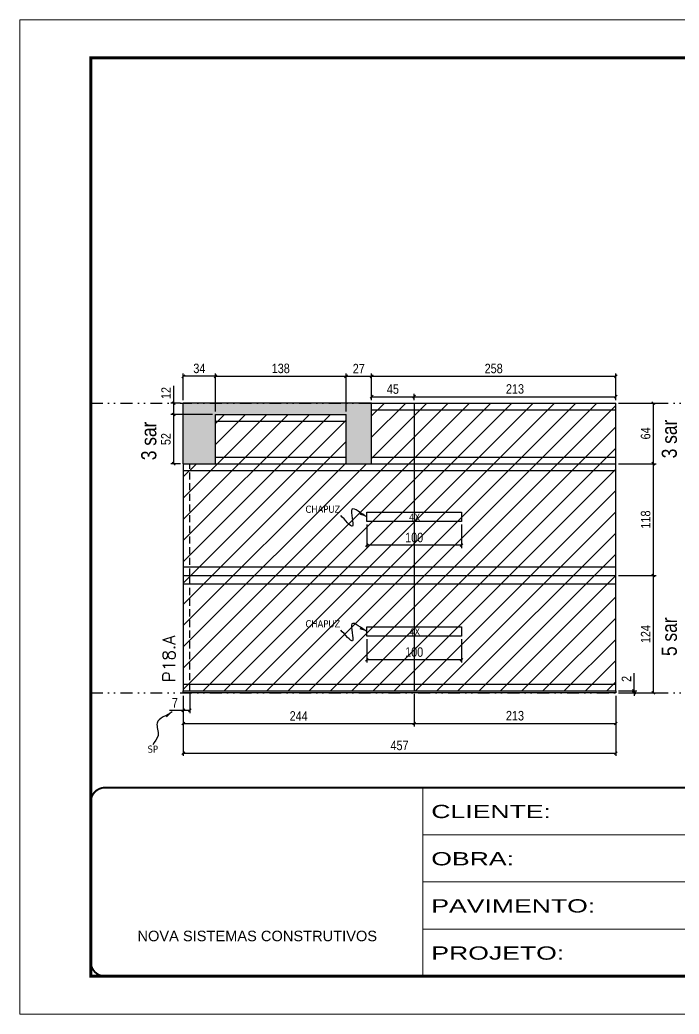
# Model space of a CAD drawing. Extents: x 14400 to 27878, y -21631 to 6985.
# Drawn here: x 17597 to 18294, y -2105 to -1055 of the extents above; entities that cross this region are included whole.
import ezdxf

# ---------------------------------------------------------------- set-up
doc = ezdxf.new("R2010")
doc.units = 0
for name, pattern in [('CONTINUO', [0]), ('DASHED', [0.75, 0.5, -0.25]), ('DIVIDE2', [0.625, 0.25, -0.125, 0, -0.125, 0, -0.125]), ('HIDDEN', [0.375, 0.25, -0.125])]:
    doc.linetypes.add(name, pattern=pattern)
for name, color, linetype in [('COTA', 241, 'Continuous'), ('NOMENCLATURA', 7, 'Continuous'), ('Nível', 160, 'Continuous'), ('Painéis', 200, 'Continuous'), ('Romaneio', 10, 'Continuous'), ('SARR_2.2x10', 60, 'Continuous'), ('SARR_2.2x7', 40, 'Continuous'), ('texto', 7, 'Continuous')]:
    doc.layers.add(name, color=color, linetype=linetype)
for name, color, linetype, lineweight in [('Folhas', 255, 'Continuous', 9), ('Hachura', 251, 'Continuous', 9), ('SARRAFO DE PRESSAO', 251, 'DASHED', 9), ('Texto Seção', 7, 'Continuous', 15)]:
    doc.layers.add(name, color=color, linetype=linetype, lineweight=lineweight)
doc.styles.add('ARIAL', font='arial.ttf')
doc.styles.add('ARIAL_NARROW', font='ARIALN.TTF', dxfattribs={"height": 0.2})
doc.styles.add('COTA TECNICA', font='techl___.ttf', dxfattribs={"height": 10})
doc.styles.add('COTA TECNICA-50', font='techl___.ttf', dxfattribs={"height": 10})
doc.styles.add('REGUA-120', font='ROMANS.shx', dxfattribs={"height": 15})
doc.styles.get("Standard").update_dxf_attribs({"font": 'arial.ttf'})
doc.styles.add('Tecnologia', font='')
doc.styles.get('Tecnologia').set_extended_font_data('Forgotten Futurist')
doc.dimstyles.new('COTA PAINEL-50', dxfattribs={"dimtxt": 10, "dimasz": 3, "dimexe": 3, "dimexo": 3, "dimgap": 3, "dimtad": 1, "dimdec": 1, "dimzin": 12, "dimdsep": 46, "dimtxsty": 'COTA TECNICA-50', "dimblk1": 'OBLIQUE', "dimblk2": 'OBLIQUE', "dimsah": 1, "dimcen": 0.9, "dimclrd": 4, "dimclre": 4, "dimclrt": 240, "dimadec": 1, "dimazin": 3, "dimtfac": 1, "dimtdec": 1, "dimtmove": 0, "dimatfit": 3, "dimfxl": 1, "dimtolj": 1, "dimtzin": 12, "dimarcsym": 0})
doc.dimstyles.new('PAINEL', dxfattribs={"dimtxt": 10, "dimasz": 3, "dimexe": 3, "dimexo": 3, "dimgap": 3, "dimtad": 1, "dimdec": 1, "dimzin": 12, "dimdsep": 46, "dimtxsty": 'COTA TECNICA', "dimblk1": 'OBLIQUE', "dimblk2": 'OBLIQUE', "dimsah": 1, "dimcen": 0.9, "dimclrd": 4, "dimclre": 4, "dimclrt": 240, "dimadec": 1, "dimazin": 3, "dimtfac": 1, "dimtdec": 1, "dimtmove": 0, "dimatfit": 3, "dimfxl": 1, "dimtolj": 1, "dimtzin": 12, "dimarcsym": 0})
doc.dimstyles.get("Standard").update_dxf_attribs({"dimtxt": 0.18, "dimasz": 0.18, "dimexe": 0.18, "dimexo": 0.0625, "dimgap": 0.09, "dimtad": 0, "dimtih": 1, "dimtoh": 1, "dimdec": 4, "dimzin": 0, "dimdsep": 46, "dimtxsty": 'Standard', "dimcen": 0.09, "dimadec": 0, "dimazin": 0, "dimtfac": 1, "dimtdec": 4, "dimtofl": 0, "dimtmove": 0, "dimatfit": 3, "dimfxl": 1, "dimtolj": 1, "dimtzin": 0, "dimarcsym": 0})

# ---------------------------------------------------------------- blocks, each defined once
blk = doc.blocks.new('9999999999')
at = {"color": 30, "linetype": 'CONTINUO'}
for p, q in [((98564.6, 34230.2), (98564.6, 34429.4)), ((98564.6, 34379.6), (99584, 34379.6)), ((98564.6, 34329.8), (99488, 34329.8)), ((98564.6, 34280), (99488, 34280))]:
    blk.add_line(p, q, dxfattribs=at)
at = {"color": 30, "linetype": 'CONTINUO', "const_width": 2}
blk.add_lwpolyline([(99584, 34230.2), (99584, 34414.4, 0.414214), (99569, 34429.4), (98229, 34429.4, 0.414214), (98214, 34414.4), (98214, 34245.2, 0.414214), (98229, 34230.2), (99584, 34230.2)], format="xyb", dxfattribs=at)
at = {"layer": 'Folhas'}
blk.add_lwpolyline([(98139, 34190.2), (99624, 34190.2), (99624, 35240.2), (98139, 35240.2)], close=True, dxfattribs=at)
at = {"layer": 'Folhas', "color": 30, "const_width": 3}
blk.add_lwpolyline([(98214, 34230.2), (99584, 34230.2), (99584, 35200.2), (98214, 35200.2)], close=True, dxfattribs=at)
at = {"color": 7, "linetype": 'Continuous', "ltscale": 5, "style": 'ARIAL'}
blk.add_text('NOVA SISTEMAS CONSTRUTIVOS', height=11.059, dxfattribs=at).set_placement((98263.2, 34267.2))
at = {"layer": 'Folhas', "color": 7, "style": 'Tecnologia', "width": 1.5}
for s, p in [('CLIENTE:', (98573.7, 34397.2)), ('OBRA:', (98573.7, 34347.3)), ('PAVIMENTO:', (98573.7, 34297.5)), ('PROJETO:', (98573.7, 34247.7))]:
    blk.add_text(s, height=14, dxfattribs=at).set_placement(p)
blk = doc.blocks.new('_Oblique')
at = {"color": 0, "linetype": 'ByBlock', "lineweight": -2}
blk.add_line((-0.5, -0.5), (0.5, 0.5), dxfattribs=at)
blk = doc.blocks.new('*D1825')
at = {"layer": 'COTA', "color": 4, "lineweight": -2, "transparency": 16777216}
for p, q in [((17769.6, -1769), (17769.6, -1787.5)), ((17776.6, -1767), (17776.6, -1787.5)), ((17769.6, -1784.5), (17754.9, -1784.5)), ((17776.6, -1784.5), (17769.6, -1784.5))]:
    blk.add_line(p, q, dxfattribs=at)
at = {"layer": 'Defpoints', "color": 0, "transparency": 16777216}
for p in [(17769.6, -1766), (17776.6, -1764), (17769.6, -1784.5)]:
    blk.add_point(p, dxfattribs=at)
at = {"layer": 'COTA', "color": 4, "lineweight": -2, "transparency": 16777216, "xscale": 3, "yscale": 3, "zscale": 3, "rotation": 180}
blk.add_blockref('_Oblique', (17769.6, -1784.5), dxfattribs=at)
at = {"layer": 'COTA', "color": 4, "lineweight": -2, "transparency": 16777216, "xscale": 3, "yscale": 3, "zscale": 3}
blk.add_blockref('_Oblique', (17776.6, -1784.5), dxfattribs=at)
at = {"layer": 'COTA', "color": 240, "transparency": 16777216, "insert": (17760.8, -1776.5), "char_height": 10, "attachment_point": 5, "style": 'COTA TECNICA-50'}
blk.add_mtext('\\A1;7', dxfattribs=at)
blk = doc.blocks.new('*D1826')
at = {"layer": 'Defpoints', "color": 0, "linetype": 'ByBlock', "transparency": 16777216}
for p in [(18226.6, -1642), (18266.3, -1642), (18226.6, -1766)]:
    blk.add_point(p, dxfattribs=at)
at = {"layer": 'Romaneio', "color": 4, "linetype": 'ByBlock', "lineweight": -2, "transparency": 16777216}
for p, q in [((18229.6, -1642), (18269.3, -1642)), ((18266.3, -1766), (18266.3, -1642)), ((18229.6, -1766), (18269.3, -1766))]:
    blk.add_line(p, q, dxfattribs=at)
at = {"layer": 'Romaneio', "color": 4, "linetype": 'ByBlock', "lineweight": -2, "transparency": 16777216, "xscale": 3, "yscale": 3, "zscale": 3}
for p, rotation in [((18266.3, -1642), 90), ((18266.3, -1766), 270)]:
    blk.add_blockref('_Oblique', p, dxfattribs=dict(at, rotation=rotation))
at = {"layer": 'Romaneio', "color": 240, "linetype": 'ByBlock', "transparency": 16777216, "insert": (18258.2, -1704), "char_height": 10, "attachment_point": 5, "rotation": 90, "style": 'COTA TECNICA'}
blk.add_mtext('\\A1;124', dxfattribs=at)
blk = doc.blocks.new('*D1827')
at = {"layer": 'COTA', "color": 4, "lineweight": -2, "transparency": 16777216}
for p, q in [((18245.9, -1764), (18245.9, -1745.2)), ((18229.6, -1764), (18248.9, -1764)), ((18229.6, -1766), (18248.9, -1766)), ((18245.9, -1766), (18245.9, -1764)), ((18245.9, -1766), (18245.9, -1769))]:
    blk.add_line(p, q, dxfattribs=at)
at = {"layer": 'Defpoints', "color": 0, "transparency": 16777216}
for p in [(18226.6, -1764), (18226.6, -1766), (18245.9, -1766)]:
    blk.add_point(p, dxfattribs=at)
at = {"layer": 'COTA', "color": 4, "lineweight": -2, "transparency": 16777216, "xscale": 3, "yscale": 3, "zscale": 3}
for p, rotation in [((18245.9, -1764), 270), ((18245.9, -1766), 90)]:
    blk.add_blockref('_Oblique', p, dxfattribs=dict(at, rotation=rotation))
at = {"layer": 'COTA', "color": 240, "transparency": 16777216, "insert": (18237.9, -1751.3), "char_height": 10, "attachment_point": 5, "rotation": 90, "style": 'COTA TECNICA-50'}
blk.add_mtext('\\A1;2', dxfattribs=at)
blk = doc.blocks.new('*D1828')
at = {"layer": 'COTA', "color": 4, "lineweight": -2, "transparency": 16777216}
for p, q in [((17769.6, -1769), (17769.6, -1801.4)), ((18013.6, -1767), (18013.6, -1801.4)), ((17769.6, -1798.4), (18013.6, -1798.4))]:
    blk.add_line(p, q, dxfattribs=at)
at = {"layer": 'Defpoints', "color": 0, "transparency": 16777216}
for p in [(17769.6, -1766), (18013.6, -1764), (18013.6, -1798.4)]:
    blk.add_point(p, dxfattribs=at)
at = {"layer": 'COTA', "color": 4, "lineweight": -2, "transparency": 16777216, "xscale": 3, "yscale": 3, "zscale": 3, "rotation": 180}
blk.add_blockref('_Oblique', (17769.6, -1798.4), dxfattribs=at)
at = {"layer": 'COTA', "color": 4, "lineweight": -2, "transparency": 16777216, "xscale": 3, "yscale": 3, "zscale": 3}
blk.add_blockref('_Oblique', (18013.6, -1798.4), dxfattribs=at)
at = {"layer": 'COTA', "color": 240, "transparency": 16777216, "insert": (17891.6, -1790.4), "char_height": 10, "attachment_point": 5, "style": 'COTA TECNICA-50'}
blk.add_mtext('\\A1;244', dxfattribs=at)
blk = doc.blocks.new('*D1829')
at = {"layer": 'COTA', "color": 4, "lineweight": -2, "transparency": 16777216}
for p, q in [((18013.6, -1767), (18013.6, -1801.4)), ((18226.6, -1769), (18226.6, -1801.4)), ((18013.6, -1798.4), (18226.6, -1798.4))]:
    blk.add_line(p, q, dxfattribs=at)
at = {"layer": 'Defpoints', "color": 0, "transparency": 16777216}
for p in [(18013.6, -1764), (18226.6, -1766), (18226.6, -1798.4)]:
    blk.add_point(p, dxfattribs=at)
at = {"layer": 'COTA', "color": 4, "lineweight": -2, "transparency": 16777216, "xscale": 3, "yscale": 3, "zscale": 3, "rotation": 180}
blk.add_blockref('_Oblique', (18013.6, -1798.4), dxfattribs=at)
at = {"layer": 'COTA', "color": 4, "lineweight": -2, "transparency": 16777216, "xscale": 3, "yscale": 3, "zscale": 3}
blk.add_blockref('_Oblique', (18226.6, -1798.4), dxfattribs=at)
at = {"layer": 'COTA', "color": 240, "transparency": 16777216, "insert": (18120.1, -1790.2), "char_height": 10, "attachment_point": 5, "style": 'COTA TECNICA-50'}
blk.add_mtext('\\A1;213', dxfattribs=at)
blk = doc.blocks.new('*D1830')
at = {"layer": 'COTA', "color": 4, "linetype": 'ByBlock', "lineweight": -2, "transparency": 16777216}
for p, q in [((17963.6, -1709.2), (17963.6, -1734.1)), ((18063.6, -1709.2), (18063.6, -1734.1)), ((18063.6, -1731.1), (17963.6, -1731.1))]:
    blk.add_line(p, q, dxfattribs=at)
at = {"layer": 'Defpoints', "color": 0, "linetype": 'ByBlock', "transparency": 16777216}
for p in [(17963.6, -1706.2), (18063.6, -1706.2), (17963.6, -1731.1)]:
    blk.add_point(p, dxfattribs=at)
at = {"layer": 'COTA', "color": 4, "linetype": 'ByBlock', "lineweight": -2, "transparency": 16777216, "xscale": 3, "yscale": 3, "zscale": 3, "rotation": 180}
blk.add_blockref('_Oblique', (17963.6, -1731.1), dxfattribs=at)
at = {"layer": 'COTA', "color": 4, "linetype": 'ByBlock', "lineweight": -2, "transparency": 16777216, "xscale": 3, "yscale": 3, "zscale": 3}
blk.add_blockref('_Oblique', (18063.6, -1731.1), dxfattribs=at)
at = {"layer": 'COTA', "color": 240, "linetype": 'ByBlock', "transparency": 16777216, "insert": (18013.6, -1723), "char_height": 10, "attachment_point": 5, "style": 'COTA TECNICA'}
blk.add_mtext('\\A1;100', dxfattribs=at)
blk = doc.blocks.new('*D1837')
at = {"layer": 'COTA', "color": 4, "lineweight": -2, "transparency": 16777216}
for p, q in [((18229.6, -1460), (18269.3, -1460)), ((18266.3, -1524), (18266.3, -1460)), ((18229.6, -1524), (18269.3, -1524))]:
    blk.add_line(p, q, dxfattribs=at)
at = {"layer": 'Defpoints', "color": 0, "transparency": 16777216}
for p in [(18226.6, -1460), (18266.3, -1460), (18226.6, -1524)]:
    blk.add_point(p, dxfattribs=at)
at = {"layer": 'COTA', "color": 4, "lineweight": -2, "transparency": 16777216, "xscale": 3, "yscale": 3, "zscale": 3}
for p, rotation in [((18266.3, -1460), 90), ((18266.3, -1524), 270)]:
    blk.add_blockref('_Oblique', p, dxfattribs=dict(at, rotation=rotation))
at = {"layer": 'COTA', "color": 240, "transparency": 16777216, "insert": (18258.2, -1492), "char_height": 10, "attachment_point": 5, "rotation": 90, "style": 'COTA TECNICA'}
blk.add_mtext('\\A1;64', dxfattribs=at)
blk = doc.blocks.new('*D1838')
at = {"layer": 'COTA', "color": 4, "lineweight": -2, "transparency": 16777216}
for p, q in [((17769.6, -1457), (17769.6, -1428.7)), ((17803.6, -1431.7), (17769.6, -1431.7)), ((17803.6, -1469), (17803.6, -1428.7))]:
    blk.add_line(p, q, dxfattribs=at)
at = {"layer": 'Defpoints', "color": 0, "transparency": 16777216}
for p in [(17769.6, -1431.7), (17769.6, -1460), (17803.6, -1472)]:
    blk.add_point(p, dxfattribs=at)
at = {"layer": 'COTA', "color": 4, "lineweight": -2, "transparency": 16777216, "xscale": 3, "yscale": 3, "zscale": 3, "rotation": 180}
blk.add_blockref('_Oblique', (17769.6, -1431.7), dxfattribs=at)
at = {"layer": 'COTA', "color": 4, "lineweight": -2, "transparency": 16777216, "xscale": 3, "yscale": 3, "zscale": 3}
blk.add_blockref('_Oblique', (17803.6, -1431.7), dxfattribs=at)
at = {"layer": 'COTA', "color": 240, "transparency": 16777216, "insert": (17786.6, -1423.4), "char_height": 10, "attachment_point": 5, "style": 'COTA TECNICA'}
blk.add_mtext('\\A1;34', dxfattribs=at)
blk = doc.blocks.new('*D1839')
at = {"layer": 'COTA', "color": 4, "lineweight": -2, "transparency": 16777216}
for p, q in [((17803.6, -1469), (17803.6, -1428.7)), ((17803.6, -1431.7), (17941.6, -1431.7)), ((17941.6, -1469), (17941.6, -1428.7))]:
    blk.add_line(p, q, dxfattribs=at)
at = {"layer": 'Defpoints', "color": 0, "transparency": 16777216}
for p in [(17941.6, -1431.7), (17803.6, -1472), (17941.6, -1472)]:
    blk.add_point(p, dxfattribs=at)
at = {"layer": 'COTA', "color": 4, "lineweight": -2, "transparency": 16777216, "xscale": 3, "yscale": 3, "zscale": 3, "rotation": 180}
blk.add_blockref('_Oblique', (17803.6, -1431.7), dxfattribs=at)
at = {"layer": 'COTA', "color": 4, "lineweight": -2, "transparency": 16777216, "xscale": 3, "yscale": 3, "zscale": 3}
blk.add_blockref('_Oblique', (17941.6, -1431.7), dxfattribs=at)
at = {"layer": 'COTA', "color": 240, "transparency": 16777216, "insert": (17872.6, -1423.4), "char_height": 10, "attachment_point": 5, "style": 'COTA TECNICA'}
blk.add_mtext('\\A1;138', dxfattribs=at)
blk = doc.blocks.new('*D1840')
at = {"layer": 'COTA', "color": 4, "lineweight": -2, "transparency": 16777216}
for p, q in [((17941.6, -1469), (17941.6, -1428.7)), ((17941.6, -1431.7), (17968.6, -1431.7)), ((17968.6, -1457), (17968.6, -1428.7))]:
    blk.add_line(p, q, dxfattribs=at)
at = {"layer": 'Defpoints', "color": 0, "transparency": 16777216}
for p in [(17968.6, -1431.7), (17968.6, -1460), (17941.6, -1472)]:
    blk.add_point(p, dxfattribs=at)
at = {"layer": 'COTA', "color": 4, "lineweight": -2, "transparency": 16777216, "xscale": 3, "yscale": 3, "zscale": 3, "rotation": 180}
blk.add_blockref('_Oblique', (17941.6, -1431.7), dxfattribs=at)
at = {"layer": 'COTA', "color": 4, "lineweight": -2, "transparency": 16777216, "xscale": 3, "yscale": 3, "zscale": 3}
blk.add_blockref('_Oblique', (17968.6, -1431.7), dxfattribs=at)
at = {"layer": 'COTA', "color": 240, "transparency": 16777216, "insert": (17955.1, -1423.6), "char_height": 10, "attachment_point": 5, "style": 'COTA TECNICA'}
blk.add_mtext('\\A1;27', dxfattribs=at)
blk = doc.blocks.new('*D1841')
at = {"layer": 'COTA', "color": 4, "lineweight": -2, "transparency": 16777216}
for p, q in [((17800.6, -1472), (17756.5, -1472)), ((17759.5, -1524), (17759.5, -1472)), ((17766.6, -1524), (17756.5, -1524))]:
    blk.add_line(p, q, dxfattribs=at)
at = {"layer": 'Defpoints', "color": 0, "transparency": 16777216}
for p in [(17759.5, -1472), (17803.6, -1472), (17769.6, -1524)]:
    blk.add_point(p, dxfattribs=at)
at = {"layer": 'COTA', "color": 4, "lineweight": -2, "transparency": 16777216, "xscale": 3, "yscale": 3, "zscale": 3}
for p, rotation in [((17759.5, -1472), 90), ((17759.5, -1524), 270)]:
    blk.add_blockref('_Oblique', p, dxfattribs=dict(at, rotation=rotation))
at = {"layer": 'COTA', "color": 240, "transparency": 16777216, "insert": (17751.3, -1498), "char_height": 10, "attachment_point": 5, "rotation": 90, "style": 'COTA TECNICA'}
blk.add_mtext('\\A1;52', dxfattribs=at)
blk = doc.blocks.new('*D1842')
at = {"layer": 'COTA', "color": 4, "lineweight": -2, "transparency": 16777216}
for p, q in [((17759.5, -1460), (17759.5, -1441.7)), ((17766.6, -1460), (17756.5, -1460)), ((17759.5, -1472), (17759.5, -1460)), ((17800.6, -1472), (17756.5, -1472))]:
    blk.add_line(p, q, dxfattribs=at)
at = {"layer": 'Defpoints', "color": 0, "transparency": 16777216}
for p in [(17759.5, -1460), (17769.6, -1460), (17803.6, -1472)]:
    blk.add_point(p, dxfattribs=at)
at = {"layer": 'COTA', "color": 4, "lineweight": -2, "transparency": 16777216, "xscale": 3, "yscale": 3, "zscale": 3}
for p, rotation in [((17759.5, -1460), 90), ((17759.5, -1472), 270)]:
    blk.add_blockref('_Oblique', p, dxfattribs=dict(at, rotation=rotation))
at = {"layer": 'COTA', "color": 240, "transparency": 16777216, "insert": (17751.4, -1449.4), "char_height": 10, "attachment_point": 5, "rotation": 90, "style": 'COTA TECNICA'}
blk.add_mtext('\\A1;12', dxfattribs=at)
blk = doc.blocks.new('*D1843')
at = {"layer": 'COTA', "color": 4, "lineweight": -2, "transparency": 16777216}
for p, q in [((17968.6, -1457), (17968.6, -1428.7)), ((17968.6, -1431.7), (18226.6, -1431.7)), ((18226.6, -1457), (18226.6, -1428.7))]:
    blk.add_line(p, q, dxfattribs=at)
at = {"layer": 'Defpoints', "color": 0, "transparency": 16777216}
for p in [(18226.6, -1431.7), (17968.6, -1460), (18226.6, -1460)]:
    blk.add_point(p, dxfattribs=at)
at = {"layer": 'COTA', "color": 4, "lineweight": -2, "transparency": 16777216, "xscale": 3, "yscale": 3, "zscale": 3, "rotation": 180}
blk.add_blockref('_Oblique', (17968.6, -1431.7), dxfattribs=at)
at = {"layer": 'COTA', "color": 4, "lineweight": -2, "transparency": 16777216, "xscale": 3, "yscale": 3, "zscale": 3}
blk.add_blockref('_Oblique', (18226.6, -1431.7), dxfattribs=at)
at = {"layer": 'COTA', "color": 240, "transparency": 16777216, "insert": (18097.6, -1423.5), "char_height": 10, "attachment_point": 5, "style": 'COTA TECNICA'}
blk.add_mtext('\\A1;258', dxfattribs=at)
blk = doc.blocks.new('*D1859')
at = {"layer": 'COTA', "color": 4, "lineweight": -2, "transparency": 16777216}
for p, q in [((18229.6, -1524), (18269.3, -1524)), ((18266.3, -1642), (18266.3, -1524)), ((18229.6, -1642), (18269.3, -1642))]:
    blk.add_line(p, q, dxfattribs=at)
at = {"layer": 'Defpoints', "color": 0, "transparency": 16777216}
for p in [(18226.6, -1524), (18266.3, -1524), (18226.6, -1642)]:
    blk.add_point(p, dxfattribs=at)
at = {"layer": 'COTA', "color": 4, "lineweight": -2, "transparency": 16777216, "xscale": 3, "yscale": 3, "zscale": 3}
for p, rotation in [((18266.3, -1524), 90), ((18266.3, -1642), 270)]:
    blk.add_blockref('_Oblique', p, dxfattribs=dict(at, rotation=rotation))
at = {"layer": 'COTA', "color": 240, "transparency": 16777216, "insert": (18258.2, -1583), "char_height": 10, "attachment_point": 5, "rotation": 90, "style": 'COTA TECNICA'}
blk.add_mtext('\\A1;118', dxfattribs=at)
blk = doc.blocks.new('*D1871')
at = {"layer": 'COTA', "color": 4, "linetype": 'ByBlock', "lineweight": -2, "transparency": 16777216}
for p, q in [((17963.6, -1588.2), (17963.6, -1613.1)), ((18063.6, -1588.2), (18063.6, -1613.1)), ((18063.6, -1610.1), (17963.6, -1610.1))]:
    blk.add_line(p, q, dxfattribs=at)
at = {"layer": 'Defpoints', "color": 0, "linetype": 'ByBlock', "transparency": 16777216}
for p in [(17963.6, -1585.2), (18063.6, -1585.2), (17963.6, -1610.1)]:
    blk.add_point(p, dxfattribs=at)
at = {"layer": 'COTA', "color": 4, "linetype": 'ByBlock', "lineweight": -2, "transparency": 16777216, "xscale": 3, "yscale": 3, "zscale": 3, "rotation": 180}
blk.add_blockref('_Oblique', (17963.6, -1610.1), dxfattribs=at)
at = {"layer": 'COTA', "color": 4, "linetype": 'ByBlock', "lineweight": -2, "transparency": 16777216, "xscale": 3, "yscale": 3, "zscale": 3}
blk.add_blockref('_Oblique', (18063.6, -1610.1), dxfattribs=at)
at = {"layer": 'COTA', "color": 240, "linetype": 'ByBlock', "transparency": 16777216, "insert": (18013.6, -1602), "char_height": 10, "attachment_point": 5, "style": 'COTA TECNICA'}
blk.add_mtext('\\A1;100', dxfattribs=at)
blk = doc.blocks.new('*D2843')
at = {"layer": 'COTA', "color": 4, "lineweight": -2, "transparency": 16777216}
for p, q in [((17769.6, -1769), (17769.6, -1832.7)), ((18226.6, -1769), (18226.6, -1832.7)), ((17769.6, -1829.7), (18226.6, -1829.7))]:
    blk.add_line(p, q, dxfattribs=at)
at = {"layer": 'Defpoints', "color": 0, "transparency": 16777216}
for p in [(17769.6, -1766), (18226.6, -1766), (18226.6, -1829.7)]:
    blk.add_point(p, dxfattribs=at)
at = {"layer": 'COTA', "color": 4, "lineweight": -2, "transparency": 16777216, "xscale": 3, "yscale": 3, "zscale": 3, "rotation": 180}
blk.add_blockref('_Oblique', (17769.6, -1829.7), dxfattribs=at)
at = {"layer": 'COTA', "color": 4, "lineweight": -2, "transparency": 16777216, "xscale": 3, "yscale": 3, "zscale": 3}
blk.add_blockref('_Oblique', (18226.6, -1829.7), dxfattribs=at)
at = {"layer": 'COTA', "color": 240, "transparency": 16777216, "insert": (17998.1, -1821.6), "char_height": 10, "attachment_point": 5, "style": 'COTA TECNICA'}
blk.add_mtext('\\A1;457', dxfattribs=at)
blk = doc.blocks.new('*D2845')
at = {"layer": 'COTA', "color": 4, "lineweight": -2, "transparency": 16777216}
for p, q in [((17968.6, -1457), (17968.6, -1450.3)), ((17968.6, -1453.3), (18013.6, -1453.3)), ((18013.6, -1457), (18013.6, -1450.3))]:
    blk.add_line(p, q, dxfattribs=at)
at = {"layer": 'Defpoints', "color": 0, "transparency": 16777216}
for p in [(18013.6, -1453.3), (17968.6, -1460), (18013.6, -1460)]:
    blk.add_point(p, dxfattribs=at)
at = {"layer": 'COTA', "color": 4, "lineweight": -2, "transparency": 16777216, "xscale": 3, "yscale": 3, "zscale": 3, "rotation": 180}
blk.add_blockref('_Oblique', (17968.6, -1453.3), dxfattribs=at)
at = {"layer": 'COTA', "color": 4, "lineweight": -2, "transparency": 16777216, "xscale": 3, "yscale": 3, "zscale": 3}
blk.add_blockref('_Oblique', (18013.6, -1453.3), dxfattribs=at)
at = {"layer": 'COTA', "color": 240, "transparency": 16777216, "insert": (17991.1, -1445.2), "char_height": 10, "attachment_point": 5, "style": 'COTA TECNICA'}
blk.add_mtext('\\A1;45', dxfattribs=at)
blk = doc.blocks.new('*D2846')
at = {"layer": 'COTA', "color": 4, "lineweight": -2, "transparency": 16777216}
for p, q in [((18013.6, -1457), (18013.6, -1450.3)), ((18013.6, -1453.3), (18226.6, -1453.3)), ((18226.6, -1457), (18226.6, -1450.3))]:
    blk.add_line(p, q, dxfattribs=at)
at = {"layer": 'Defpoints', "color": 0, "transparency": 16777216}
for p in [(18226.6, -1453.3), (18013.6, -1460), (18226.6, -1460)]:
    blk.add_point(p, dxfattribs=at)
at = {"layer": 'COTA', "color": 4, "lineweight": -2, "transparency": 16777216, "xscale": 3, "yscale": 3, "zscale": 3, "rotation": 180}
blk.add_blockref('_Oblique', (18013.6, -1453.3), dxfattribs=at)
at = {"layer": 'COTA', "color": 4, "lineweight": -2, "transparency": 16777216, "xscale": 3, "yscale": 3, "zscale": 3}
blk.add_blockref('_Oblique', (18226.6, -1453.3), dxfattribs=at)
at = {"layer": 'COTA', "color": 240, "transparency": 16777216, "insert": (18120.1, -1445.1), "char_height": 10, "attachment_point": 5, "style": 'COTA TECNICA'}
blk.add_mtext('\\A1;213', dxfattribs=at)

msp = doc.modelspace()

# ---------------------------------------------------------------- hatches: boundary and pattern name
at = {"layer": 'COTA'}
h = msp.add_hatch(dxfattribs=at)
h.set_pattern_fill('AR-CONC', color=256, scale=0.03)
h.set_pattern_definition([(50, (-1585, -55), (5.4655401, -0.4781726), [0.5715, -6.2865]), (355, (-1585, -55), (-1.0573026, 5.7317054), [0.4572, -5.0292175]), (100.451445, (-1584.5445, -55.04), (4.4082374, 5.2535326), [0.4857003, -5.3427073]), (46.1842, (-1585, -53.476), (8.1323712, -1.2612698), [0.85725, -9.42975]), (96.635558, (-1584.322, -53.581), (7.122124, 7.4227837), [0.7285507, -8.0140682]), (351.18415, (-1585, -53.476), (7.122124, 7.4227837), [0.685799, -7.543792]), (21, (-1584.238, -53.857), (4.5484317, -3.0679559), [0.5715, -6.2865]), (326, (-1584.238, -53.857), (1.8540609, 5.525639), [0.4572, -5.0292]), (71.451445, (-1583.859, -54.1127), (6.4024926, 2.457683), [0.4857003, -5.3426981]), (37.5, (-1585, -55), (0.0926581, 2.53665117), [0, -4.96824, 0, -5.1054, 0, -5.04825]), (7.5, (-1585, -55), (2.00458988, 3.00541724), [0, -2.91084, 0, -4.85394, 0, -1.92405]), (327.5, (-1586.6993, -55), (4.06771786, -0.17186232), [0, -1.905, 0, -5.9436, 0, -7.8867]), (317.5, (-1587.4613, -55), (4.44387544, 0.7627947), [0, -2.4765, 0, -3.94716, 0, -5.6007])])
h.paths.add_polyline_path([(17968.645, -1460.015), (17769.645, -1460.015), (17769.645, -1524.015), (17803.645, -1524.015), (17803.645, -1472.015), (17941.645, -1472.015), (17941.645, -1524.015), (17968.645, -1524.015)])
at = {"layer": 'Hachura'}
h = msp.add_hatch(dxfattribs=at)
h.set_pattern_fill('ANSI31', color=256, scale=5)
h.paths.add_polyline_path([(17941.645, -1472.015), (17803.645, -1472.015), (17803.645, -1524.015), (17941.645, -1524.015)])
h.paths.add_polyline_path([(18013.645, -1524.015), (17769.645, -1524.015), (17769.645, -1642.015), (18013.645, -1642.015)])
h.paths.add_polyline_path([(18013.645, -1460.015), (17968.645, -1460.015), (17968.645, -1524.015), (18013.645, -1524.015)])
h.paths.add_polyline_path([(18226.645, -1460.015), (18013.645, -1460.015), (18013.645, -1524.015), (18226.645, -1524.015)])
h.paths.add_polyline_path([(18226.645, -1524.015), (18013.645, -1524.015), (18013.645, -1642.015), (18226.645, -1642.015)])
h.paths.add_polyline_path([(18226.645, -1642.015), (18013.645, -1642.015), (18013.645, -1764.015), (18226.645, -1764.015)])
h.paths.add_polyline_path([(18013.645, -1642.015), (17769.645, -1642.015), (17769.645, -1764.015), (18013.645, -1764.015)])
h.paths.add_polyline_path([(18643.986, -1642.015), (18407.986, -1642.015), (18407.986, -1764.015), (18643.986, -1764.015)])
h.paths.add_polyline_path([(18643.986, -1524.015), (18407.986, -1524.015), (18407.986, -1642.015), (18643.986, -1642.015)])
h.paths.add_polyline_path([(18570.986, -1474.015), (18407.986, -1474.015), (18407.986, -1524.015), (18570.986, -1524.015)])
h.paths.add_polyline_path([(18643.986, -1474.015), (18597.986, -1474.015), (18597.986, -1524.015), (18643.986, -1524.015)])
h.paths.add_polyline_path([(18853.986, -1474.015), (18643.986, -1474.015), (18643.986, -1524.015), (18853.986, -1524.015)])
h.paths.add_polyline_path([(18887.986, -1524.015), (18643.986, -1524.015), (18643.986, -1642.015), (18887.986, -1642.015)])
h.paths.add_polyline_path([(18887.986, -1642.015), (18643.986, -1642.015), (18643.986, -1764.015), (18887.986, -1764.015)])

# ---------------------------------------------------------------- linework, layer by layer
at = {"layer": 'COTA'}
for p in [(17769.645, -1524.015), (17968.645, -1460.015)]:
    msp.add_line(p, (17769.645, -1460.015), dxfattribs=at)
at = {"layer": 'Nível', "color": 4, "linetype": 'DIVIDE2', "ltscale": 50}
for p, q in [((17671.967, -1460.015), (19041.967, -1460.015)), ((17671.967, -1766.015), (19041.967, -1766.015))]:
    msp.add_line(p, q, dxfattribs=at)
at = {"layer": 'Painéis'}
for p, q in [((17968.645, -1460.015), (18226.645, -1460.015)), ((17968.645, -1524.015), (17968.645, -1460.015)), ((18013.645, -1460.015), (18013.645, -1764.015)), ((18226.645, -1764.015), (18226.645, -1460.015)), ((17803.645, -1524.015), (17803.645, -1472.015)), ((17803.645, -1472.015), (17941.645, -1472.015)), ((17941.645, -1524.015), (17941.645, -1472.015)), ((17769.645, -1524.015), (18226.645, -1524.015)), ((17769.645, -1524.015), (17769.645, -1764.015)), ((17769.645, -1642.015), (18226.645, -1642.015))]:
    msp.add_line(p, q, dxfattribs=at)
msp.add_lwpolyline([(18226.645, -1766.015), (17769.645, -1766.015), (17769.645, -1764.015), (18226.645, -1764.015)], close=True, dxfattribs=at)
at = {"layer": 'SARR_2.2x10'}
for points in [[(17963.645, -1575.172), (18063.645, -1575.172), (18063.645, -1585.172), (17963.645, -1585.172)], [(17963.645, -1696.172), (18063.645, -1696.172), (18063.645, -1706.172), (17963.645, -1706.172)]]:
    msp.add_lwpolyline(points, close=True, dxfattribs=at)
at = {"layer": 'SARR_2.2x7'}
for p, q in [((17968.645, -1467.015), (18226.645, -1467.015)), ((17803.645, -1479.015), (17941.645, -1479.015)), ((17803.645, -1517.015), (17941.645, -1517.015)), ((17968.645, -1517.015), (18226.645, -1517.015)), ((17769.645, -1531.015), (18226.645, -1531.015)), ((17769.645, -1633.015), (18013.645, -1633.015)), ((18013.645, -1633.015), (18226.645, -1633.015)), ((17769.645, -1651.015), (18013.645, -1651.015)), ((18013.645, -1651.015), (18226.645, -1651.015)), ((17769.645, -1757.015), (18013.645, -1757.015)), ((18013.645, -1757.015), (18226.645, -1757.015))]:
    msp.add_line(p, q, dxfattribs=at)
at = {"layer": 'SARR_2.2x7', "linetype": 'HIDDEN', "ltscale": 30}
for p, q in [((17776.645, -1642.015), (17776.645, -1524.015)), ((17776.645, -1764.015), (17776.645, -1642.015))]:
    msp.add_line(p, q, dxfattribs=at)

# ---------------------------------------------------------------- block references
at = {"layer": 'SARRAFO DE PRESSAO', "color": 6, "linetype": 'ByBlock'}
msp.add_blockref('9999999999', (-80542.011, -36295.504), dxfattribs=at)

# ---------------------------------------------------------------- texts
at = {"layer": 'NOMENCLATURA', "style": 'ARIAL_NARROW'}
for s, p in [('3 sar', (17741.158, -1520.316)), ('3 sar', (18291.162, -1518.316)), ('5 sar', (18291.162, -1727.135))]:
    msp.add_text(s, height=16, rotation=90, dxfattribs=at).set_placement(p)
at = {"layer": 'texto', "color": 0, "char_height": 7.5, "attachment_point": 5}
for s, insert in [('{\\fTahoma|b0|i0|c0|p34;\\C4;CHAPUZ}', (17917.095, -1572.157)), ('{\\fTahoma|b0|i0|c0|p34;\\C4;4X}', (18014.037, -1580.465)), ('{\\fTahoma|b0|i0|c0|p34;\\C4;CHAPUZ}', (17917.095, -1693.157)), ('{\\fTahoma|b0|i0|c0|p34;\\C4;4X}', (18014.037, -1701.465)), ('{\\fTahoma|b0|i0|c0|p34;\\C4;SP}', (17737.398, -1825.506))]:
    msp.add_mtext(s, dxfattribs=dict(at, insert=insert))
at = {"layer": 'Texto Seção', "insert": (17761.025, -1754.764), "char_height": 13, "width": 285.32988, "attachment_point": 7, "rotation": 90, "style": 'REGUA-120'}
msp.add_mtext('P18.A', dxfattribs=at)

# ---------------------------------------------------------------- dimensions: what is measured, and where the dimension line sits
at = {"layer": 'COTA'}
for base, p1, p2, dimstyle, picture, middle in [((17769.645, -1431.653), (17803.645, -1472.015), (17769.645, -1460.015), 'PAINEL', '*D1838', (17786.645, -1423.434)), ((17941.645, -1431.653), (17803.645, -1472.015), (17941.645, -1472.015), 'PAINEL', '*D1839', (17872.645, -1423.412)), ((17968.645, -1431.653), (17941.645, -1472.015), (17968.645, -1460.015), 'PAINEL', '*D1840', (17955.145, -1423.58)), ((18226.645, -1431.653), (17968.645, -1460.015), (18226.645, -1460.015), 'PAINEL', '*D1843', (18097.645, -1423.522)), ((18013.645, -1453.29), (17968.645, -1460.015), (18013.645, -1460.015), 'PAINEL', '*D2845', (17991.145, -1445.18)), ((18013.645, -1798.433), (17769.645, -1766.015), (18013.645, -1764.015), 'COTA PAINEL-50', '*D1828', (17891.645, -1790.36)), ((18226.645, -1829.691), (17769.645, -1766.015), (18226.645, -1766.015), 'PAINEL', '*D2843', (17998.145, -1821.581)), ((18226.645, -1798.433), (18013.645, -1764.015), (18226.645, -1766.015), 'COTA PAINEL-50', '*D1829', (18120.145, -1790.213))]:
    dim = msp.add_linear_dim(base=base, p1=p1, p2=p2, dimstyle=dimstyle, dxfattribs=at)
    dim.commit()
    dim.dimension.update_dxf_attribs({"geometry": picture, "text_midpoint": middle})
for base, p1, p2, angle, dimstyle, picture, middle in [((17759.453, -1460.015), (17803.645, -1472.015), (17769.645, -1460.015), 90, 'PAINEL', '*D1842', (17751.394, -1449.359)), ((18266.286, -1460.015), (18226.645, -1524.015), (18226.645, -1460.015), 90, 'PAINEL', '*D1837', (18258.184, -1492.015)), ((17759.453, -1472.015), (17769.645, -1524.015), (17803.645, -1472.015), 90, 'PAINEL', '*D1841', (17751.343, -1498.015)), ((18266.286, -1524.015), (18226.645, -1642.015), (18226.645, -1524.015), 90, 'PAINEL', '*D1859', (18258.191, -1583.015)), ((17769.645, -1784.525), (17776.645, -1764.015), (17769.645, -1766.015), 180, 'COTA PAINEL-50', '*D1825', (17760.78, -1776.452))]:
    dim = msp.add_linear_dim(base=base, p1=p1, p2=p2, angle=angle, dimstyle=dimstyle, dxfattribs=at)
    dim.commit()
    dim.dimension.update_dxf_attribs({"geometry": picture, "text_midpoint": middle})
dim = msp.add_linear_dim(base=(18226.645, -1453.29), p1=(18013.645, -1460.015), p2=(18226.645, -1460.015), dimstyle='PAINEL', override={"dimtmove": 1}, dxfattribs=at)
dim.commit()
dim.dimension.update_dxf_attribs({"geometry": '*D2846', "text_midpoint": (18120.145, -1445.07)})
at = {"layer": 'COTA', "linetype": 'ByBlock'}
for base, p1, p2, picture, middle in [((17963.645, -1610.099), (18063.645, -1585.172), (17963.645, -1585.172), '*D1871', (18013.645, -1601.997)), ((17963.645, -1731.099), (18063.645, -1706.172), (17963.645, -1706.172), '*D1830', (18013.645, -1722.997))]:
    dim = msp.add_linear_dim(base=base, p1=p1, p2=p2, dimstyle='PAINEL', dxfattribs=at)
    dim.commit()
    dim.dimension.update_dxf_attribs({"geometry": picture, "text_midpoint": middle})
at = {"layer": 'COTA'}
dim = msp.add_linear_dim(base=(18245.903, -1766.015), p1=(18226.645, -1764.015), p2=(18226.645, -1766.015), angle=90, dimstyle='COTA PAINEL-50', dxfattribs=at)
dim.commit()
dim.dimension.update_dxf_attribs({"geometry": '*D1827', "text_midpoint": (18245.903, -1751.268), "dimtype": 160})
at = {"layer": 'Romaneio', "linetype": 'ByBlock'}
dim = msp.add_aligned_dim(p1=(18226.645, -1766.015), p2=(18226.645, -1642.015), distance=-39.641, dimstyle='PAINEL', dxfattribs=at)
dim.commit()
dim.dimension.update_dxf_attribs({"geometry": '*D1826', "text_midpoint": (18258.213, -1704.015)})

# ---------------------------------------------------------------- leaders
at = {"layer": 'COTA', "path_type": 1}
for points in [[(17963.645, -1580.172), (17947.86, -1572.157), (17948.445, -1590.027), (17936.012, -1578.885)], [(17963.645, -1701.172), (17947.86, -1693.157), (17948.445, -1711.027), (17936.012, -1699.885)], [(17757.816, -1786.196), (17742.031, -1798.031), (17742.956, -1811.037), (17737.403, -1820.819)]]:
    msp.add_leader(points, dimstyle='Standard', override={"dimasz": 8}, dxfattribs=at)

doc.saveas('drawing.dxf')
